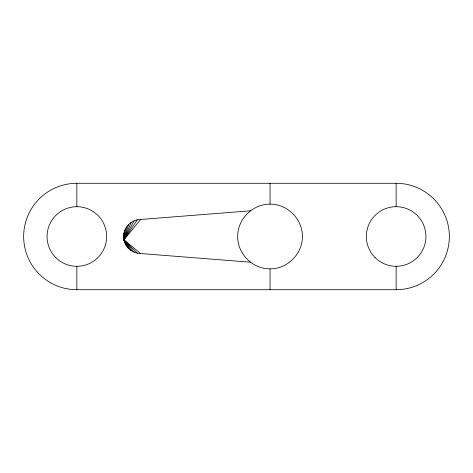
<?xml version="1.0" encoding="UTF-8"?>
<svg xmlns="http://www.w3.org/2000/svg" width="473" height="473" viewBox="0 0 473 473"><rect width="100%" height="100%" fill="white"/><g stroke="black" fill="none" stroke-linecap="round" stroke-linejoin="round"><path stroke-width="0.71" d="M76.863 206.707L76.863 183.288L396.138 183.288A53.213 53.213 0 0 1 449.35 236.5A53.213 53.213 0 0 1 396.138 289.713L76.863 289.713A53.213 53.213 0 0 1 23.65 236.5A53.213 53.213 0 0 1 76.863 183.288M270.048 289.713L270.048 268.853C287.348 269.113 302.661 253.8 302.401 236.5C302.661 219.2 287.348 203.887 270.048 204.147C252.748 203.887 237.434 219.2 237.694 236.5C237.434 253.8 252.748 269.113 270.048 268.853M396.138 206.701L396.138 183.288M123.672 235.838C123.784 226.969 131.807 219.354 140.635 219.472L250.625 210.787M124.902 229.984C123.494 236.441 123.282 243.749 128.597 248.538C131.807 251.66 136.159 253.469 140.635 253.528L250.625 262.213M126.48 227.04L123.932 239.823L126.48 245.96M128.597 224.462L123.932 239.823L128.597 248.538M131.175 222.34L123.932 239.823L131.175 250.66M134.119 220.767L123.932 239.823L123.69 236.506L123.932 233.177L123.932 239.823L134.119 252.233M137.312 219.797L123.932 239.823L137.312 253.203M140.635 219.472L123.932 239.823L140.635 253.528M125.972 245.014L123.861 239.823M123.76 238.717L123.932 239.823L123.672 237.162M396.138 266.299L396.138 289.713M270.048 183.288L270.048 204.147M76.863 266.305L76.863 289.713M55.79 257.578A29.799 29.799 0 0 0 105.645 244.216A29.799 29.799 0 0 0 69.147 207.724A29.799 29.799 0 0 0 55.79 257.578M375.065 257.572A29.799 29.799 0 0 0 424.92 244.21A29.799 29.799 0 0 0 388.422 207.712A29.799 29.799 0 0 0 375.065 257.572"/></g></svg>
